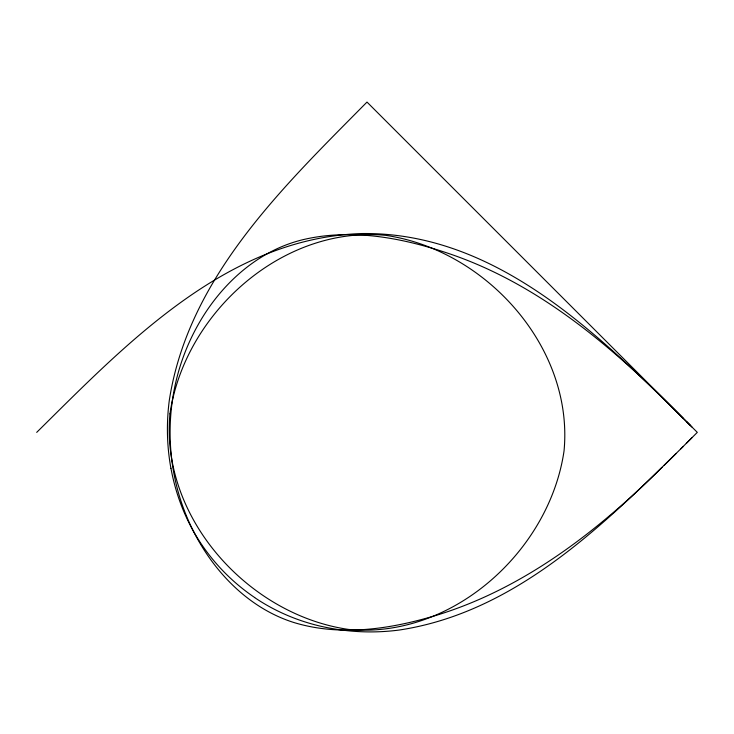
<?xml version="1.0" encoding="UTF-8"?>
<svg xmlns="http://www.w3.org/2000/svg" width="734" height="734" viewBox="0 0 734 734"><rect width="100%" height="100%" fill="white"/><g stroke="black" fill="none" stroke-linecap="round" stroke-linejoin="round"><path stroke-width="1.1" d="M36.7 432.372C126.505 343.668 226.788 237.889 361.945 233.54C497.643 231.898 600.751 336.677 690.272 425.353M686.308 443.354L691.804 437.868M680.803 448.841L697.3 432.372L367 102.072C283.452 186.629 188.464 277.002 169.334 400.131A225.898 218.659 -41.4 0 0 170.921 468.356M683.244 446.41L664.233 465.246M676.188 453.41C598.247 530.131 511.965 612.991 399.241 630.038A225.898 218.53 -48 0 1 331.043 628.341C303.821 623.515 277.553 613.092 254.643 597.577M662.013 467.347C596.412 532.636 520.25 591.411 429.986 617.193C385.983 629.827 338.053 636.112 293.517 622.404C250.569 608.743 216.658 574.795 195.739 535.682A225.191 220.576 -22.6 0 1 180.491 499.588C166.627 456.199 166.646 408.563 180.481 365.174A225.145 220.539 20.3 0 1 195.758 329.08C217.998 287.196 255.606 251.248 302.582 239.77C351.458 228.1 402.617 237.807 449.382 253.744C541.408 284.957 616.175 350.191 683.244 418.334M686.574 421.646L691.923 426.995M170.967 468.347C175.931 495.542 186.243 521.819 201.786 544.729A211.575 204.538 -43.9 0 0 254.68 597.531M169.958 413.82C160.104 517.351 248.064 614.798 348.448 629.414C451.979 639.268 549.427 551.307 564.042 450.924C573.896 347.393 485.936 249.945 385.552 235.33C282.021 225.476 184.573 313.436 169.958 413.82"/></g></svg>
